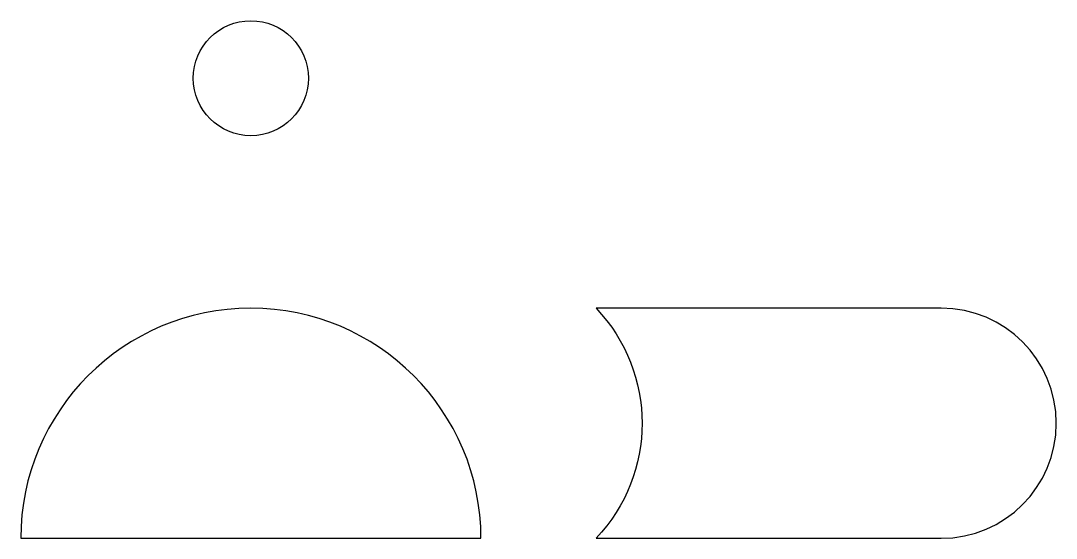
# Model space of a CAD drawing. Extents: x 0 to 90, y 0 to 45.
import ezdxf

# ---------------------------------------------------------------- set-up
doc = ezdxf.new("R2010")
doc.units = 0

msp = doc.modelspace()

# ---------------------------------------------------------------- linework, layer by layer
msp.add_line((0, 0), (40, 0))
msp.add_lwpolyline([(50, 0), (80, 0, 1), (80, 20), (50, 20, -0.4)], format="xyb", close=True)
msp.add_circle((20, 40), 5)
msp.add_arc((20, 0), 20, 0, 180)

doc.saveas('drawing.dxf')
